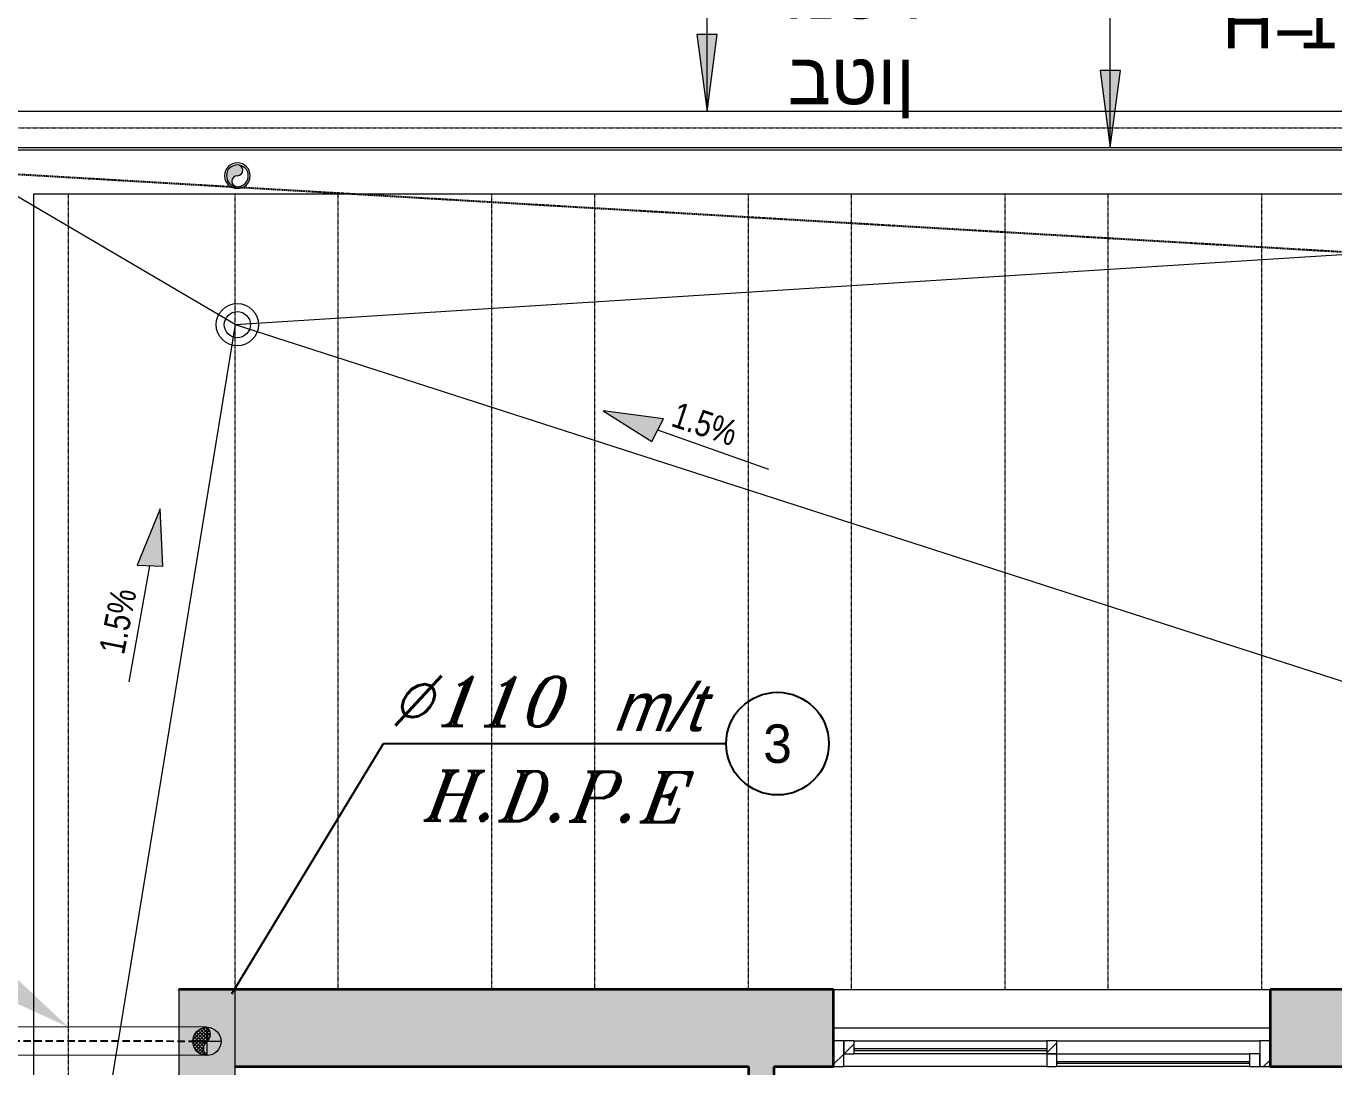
# Model space of a CAD drawing. Header units: centimetres. Extents: x 14435 to 32127, y -4289 to 2500.
# Drawn here: x 18298 to 18807, y -512 to -107 of the extents above; entities that cross this region are included whole.
import ezdxf
from ezdxf import colors
from ezdxf.entities.mleader import LeaderData, LeaderLine
from ezdxf.enums import TextEntityAlignment as Align
from ezdxf.math import Vec2, Vec3

# ---------------------------------------------------------------- set-up
doc = ezdxf.new("R2010")
doc.units = ezdxf.units.CM
doc.linetypes.add('Dash Tiny', pattern=[0.12, 0.06, -0.06])
doc.linetypes.add('Hidden', pattern=[0.714375, 0.47625, -0.238125])
for name, color, linetype in [('A', 251, 'Continuous'), ('biov 110', 252, 'Continuous'), ('biov center', 130, 'Hidden'), ('BLACK', 250, 'Continuous'), ('hot water', 1, 'Continuous'), ('num of plumbing', 250, 'Continuous')]:
    doc.layers.add(name, color=color, linetype=linetype)
for name, color, linetype, lineweight in [('A-DETL', 7, 'Continuous', 5), ('A-DETL-GENF', 7, 'Continuous', 5), ('A-DETL-THIN', 7, 'Continuous', 5), ('A-FLOR', 7, 'Continuous', 13), ('A-FLOR-HRAL', 7, 'Continuous', 5), ('A-GLAZ', 7, 'Continuous', 13), ('A-WALL-PATT', 7, 'Continuous', 35), ('G-ANNO-DIMS', 7, 'Continuous', 5), ('G-ANNO-TEXT', 7, 'Continuous', 5), ('I-WALL', 7, 'Continuous', 13), ('P-SANR-FIXT', 7, 'Continuous', 5)]:
    doc.layers.add(name, color=color, linetype=linetype, lineweight=lineweight)
doc.styles.add('Arial_10', font='arial.ttf', dxfattribs={"width": 0.8, "height": 20})
doc.styles.add('Arial_3', font='arial.ttf', dxfattribs={"height": 15})
doc.styles.add('MUR', font='MIRYL', dxfattribs={"oblique": 20})
doc.styles.add('RUM', font='ROMANT', dxfattribs={"oblique": 20})
pattern_1 = [(45, (152.621, 1976.976), (-5.613014, 5.613014), [])]

# ---------------------------------------------------------------- blocks, each defined once
blk = doc.blocks.new('ויטרינה דו כנפית _ גלילה - ח_ שינה קומה א-919626-קומה א - Dependent 1')
at = {"layer": 'A-GLAZ', "lineweight": 5, "true_color": 0x008040}
h = blk.add_hatch(dxfattribs=at)
h.set_pattern_fill('FP_41', color=116, style=0, pattern_type=2)
h.set_pattern_definition(pattern_1)
h.paths.add_polyline_path([(85, -15), (85, -5), (81, -5), (81, -15)], flags=0)
h.paths.add_polyline_path([(-85, -15), (-81, -15), (-81, -5), (-85, -5)], flags=0)
h = blk.add_hatch(dxfattribs=at)
h.set_pattern_fill('FP_41', color=116, style=0, pattern_type=2)
h.set_pattern_definition(pattern_1)
h.paths.add_polyline_path([(-2, -10), (2, -10), (2, -5), (-2, -5)], flags=0)
h.paths.add_polyline_path([(-81, -10), (-77, -10), (-77, -5), (-81, -5)], flags=0)
h = blk.add_hatch(dxfattribs=at)
h.set_pattern_fill('FP_41', color=116, style=0, pattern_type=2)
h.set_pattern_definition(pattern_1)
h.paths.add_polyline_path([(81, -15), (81, -10), (77, -10), (77, -15)], flags=0)
h.paths.add_polyline_path([(-2, -15), (2, -15), (2, -10), (-2, -10)], flags=0)
at = {"layer": 'A-GLAZ'}
for p, q in [((-85, 15), (85, 15)), ((-81, -5), (-85, -5)), ((-81, -15), (-81, -5)), ((-77, -5), (-81, -5)), ((-81, -5), (-81, -10)), ((-77, -10), (-77, -5)), ((-77, -5), (-2, -5)), ((2, -5), (-2, -5)), ((-2, -5), (-2, -10)), ((2, -5), (81, -5)), ((2, -10), (2, -5)), ((85, -5), (81, -5)), ((81, -5), (81, -15)), ((-81, -10), (-77, -10)), ((-2, -8.1), (-77, -8.1)), ((-77, -8.1), (-77, -8.7)), ((-77, -8.7), (-2, -8.7)), ((-2, -10), (-77, -10)), ((-2, -8.7), (-2, -8.1)), ((2, -10), (-2, -10)), ((-2, -10), (-2, -15)), ((-2, -10), (2, -10)), ((2, -15), (2, -10)), ((2, -10), (77, -10)), ((81, -10), (77, -10)), ((77, -10), (77, -15)), ((81, -15), (81, -10)), ((-85, -15), (-81, -15)), ((-2, -15), (-81, -15)), ((-2, -15), (2, -15)), ((77, -13.1), (2, -13.1)), ((2, -13.1), (2, -13.7)), ((2, -13.7), (77, -13.7)), ((77, -15), (2, -15)), ((77, -13.7), (77, -13.1)), ((77, -15), (81, -15)), ((81, -15), (85, -15))]:
    blk.add_line(p, q, dxfattribs=at)
blk = doc.blocks.new('Railing - Railing-956124-קומה א - Dependent 1')
at = {"layer": 'A-FLOR-HRAL'}
for p, q in [((-565.46, -1633.98), (349.64, -1633.98)), ((348.64, -1634.98), (-564.46, -1634.98))]:
    blk.add_line(p, q, dxfattribs=at)
blk = doc.blocks.new('צינור 4_ - צמ_ג-1028996-קומה א - Dependent 1')
at = {"layer": 'P-SANR-FIXT'}
blk.add_hatch(color=256, dxfattribs=at).paths.add_polyline_path([(-0.55, -4.18), (-1.06, -3.97), (-1.5, -3.63), (-1.84, -3.19), (-2.05, -2.67), (-2.09, -1.84), (-2.05, -1.58), (-1.84, -1.06), (-1.5, -0.62), (-1.06, -0.28), (-0.55, -0.07), (0.55, 0.07), (1.06, 0.28), (1.5, 0.62), (1.84, 1.06), (2.05, 1.58), (2.12, 2.12), (2.05, 2.67), (1.84, 3.19), (1.5, 3.63), (1.06, 3.97), (0.55, 4.18), (0, 4.25), (-1.1, 4.11), (-2.13, 3.68), (-3.01, 3.01), (-3.68, 2.12), (-4.11, 1.1), (-4.25, 0), (-4.11, -1.1), (-3.68, -2.13), (-3.01, -3.01), (-2.13, -3.68), (-1.1, -4.11)], flags=0)
for centre, radius, start, end in [((0, 0), 5, 360, 180), ((0, 0), 5, 180, 360), ((0, 0), 4.25, 90, 270), ((0, 0), 4.25, 0, 180), ((0, 0), 4.25, 180, 0), ((0, -2.13), 2.13, 90, 270), ((0, 2.12), 2.12, 270, 90)]:
    blk.add_arc(centre, radius, start, end, dxfattribs=at)
blk = doc.blocks.new('נקז גג - 2_-601488-קומה א - Dependent 1')
at = {"layer": 'P-SANR-FIXT'}
for radius in [8.25, 5.08]:
    blk.add_circle((0, 0), radius, dxfattribs=at)
blk = doc.blocks.new('alef')
at = {"layer": 'A-DETL-GENF', "true_color": 0xc0c0c0}
for points in [[(51263.75, -11353.43), (51268.29, -11344.52), (51244.81, -11341.43)], [(51073.2, -11402.03), (51072.16, -11379.63), (51063.21, -11401.57)]]:
    blk.add_hatch(color=9, dxfattribs=at).paths.add_polyline_path(points, flags=0)
at = {"layer": 'A-WALL-PATT', "lineweight": 13, "true_color": 0xc7c8ca}
h = blk.add_hatch(color=9, dxfattribs=at)
h.paths.add_polyline_path([(51081.22, -12430.92), (51101.38, -12430.92), (51101.38, -12207.09), (51079.38, -12207.09), (51079.38, -12430.92)], flags=0)
h.paths.add_polyline_path([(51080.19, -12147.09), (51101.38, -12147.09), (51101.38, -12039.8), (51079.38, -12039.8), (51079.38, -12147.09)], flags=0)
h.paths.add_polyline_path([(51079.38, -11999.8), (51101.38, -11999.8), (51101.38, -11887.16), (51079.38, -11887.16), (51079.38, -11972.39)], flags=0)
h.paths.add_polyline_path([(51079.38, -11827.16), (51101.38, -11827.16), (51101.38, -11607.09), (51079.38, -11607.09), (51079.38, -11802.83)], flags=0)
h.paths.add_polyline_path([(51079.38, -11567.09), (51101.38, -11567.09), (51101.38, -11566.89), (51079.38, -11566.89)], flags=0)
at = {"layer": 'A-WALL-PATT', "lineweight": 13, "true_color": 0x636466}
h = blk.add_hatch(color=251, dxfattribs=at)
h.paths.add_polyline_path([(52274.77, -12543.17), (52289.97, -12543.17), (52289.97, -12521.89), (52249.47, -12521.89), (52249.47, -12543.17)], flags=0)
h.paths.add_polyline_path([(51301.43, -12470.92), (51323.43, -12470.92), (51323.43, -12430.92), (51301.43, -12430.92)], flags=0)
h.paths.add_polyline_path([(51079.38, -12470.92), (51101.38, -12470.92), (51101.38, -12430.92), (51079.38, -12430.92)], flags=0)
h.paths.add_polyline_path([(52590.6, -12392.89), (52620.43, -12392.89), (52620.43, -12352.89), (52590.6, -12352.89)], flags=0)
h.paths.add_polyline_path([(52274.77, -12392.89), (52307.94, -12392.89), (52307.94, -12370.89), (52267.94, -12370.89), (52267.94, -12392.89)], flags=0)
h.paths.add_polyline_path([(51323.43, -12355.92), (51323.43, -12315.92), (51301.39, -12315.92), (51301.39, -12355.92)], flags=0)
h.paths.add_polyline_path([(51101.38, -12039.8), (51101.38, -11999.8), (51079.38, -11999.8), (51079.38, -12039.8)], flags=0)
h.paths.add_polyline_path([(52620.6, -11619.29), (52620.6, -11566.89), (52590.6, -11566.89), (52590.6, -11619.29)], flags=0)
h.paths.add_polyline_path([(51079.38, -11607.09), (51101.38, -11607.09), (51101.38, -11567.09), (51079.38, -11567.09)], flags=0)
h.paths.add_polyline_path([(51897.82, -11596.89), (51985.65, -11596.89), (51985.65, -11566.89), (51897.82, -11566.89)], flags=0)
at = {"layer": 'A-WALL-PATT', "lineweight": 13, "true_color": 0xc7c8ca}
h = blk.add_hatch(color=9, dxfattribs=at)
h.paths.add_polyline_path([(51619.55, -11596.89), (51619.55, -11566.89), (51504.55, -11566.89), (51504.55, -11596.89)], flags=0)
h.paths.add_polyline_path([(51334.55, -11596.89), (51334.55, -11566.89), (51101.38, -11566.89), (51101.38, -11596.89), (51311.39, -11596.89)], flags=0)
blk.add_hatch(color=9, dxfattribs=at).paths.add_polyline_path([(51301.39, -11714.26), (51311.39, -11714.26), (51311.39, -11596.89), (51301.39, -11596.89)], flags=0)
at = {"layer": 'G-ANNO-DIMS'}
for points in [[(51285.22, -11224.89), (51289.17, -11194.89), (51281.27, -11194.89)], [(51442.33, -11238.89), (51446.28, -11208.89), (51438.38, -11208.89)]]:
    blk.add_hatch(color=256, dxfattribs=at).paths.add_polyline_path(points, flags=0)
at = {"layer": 'A-DETL', "color": 7, "linetype": 'Dash Tiny'}
for p, q in [((50997.72, -11231.16), (51935.37, -11231.16)), ((51036.38, -11256.89), (51036.38, -12513.92)), ((51101.38, -11566.89), (51101.38, -11256.89)), ((51141.38, -11256.89), (51141.38, -11567.09)), ((51201.38, -11567.09), (51201.38, -11256.89)), ((51241.38, -11256.89), (51241.38, -11567.09)), ((51301.38, -11567.09), (51301.38, -11256.89)), ((51341.38, -11256.89), (51341.38, -11567.09)), ((51401.38, -11567.09), (51401.38, -11256.89)), ((51441.38, -11256.89), (51441.38, -11567.09)), ((51501.38, -11567.09), (51501.38, -11256.89))]:
    blk.add_line(p, q, dxfattribs=at)
at = {"layer": 'A-DETL', "color": 1, "linetype": 'Hidden', "lineweight": 25, "true_color": 0xff0000}
blk.add_line((51934.61, -11303.14), (51011.38, -11249.11), dxfattribs=at)
at = {"layer": 'A-DETL', "color": 9, "true_color": 0xc0c0c0}
for q in [(51014.72, -11256.89), (51905.81, -11256.89), (51022.92, -11788.62), (51905.81, -11566.89)]:
    blk.add_line((51101.38, -11307.89), q, dxfattribs=at)
at = {"layer": 'A-DETL', "color": 7, "lineweight": 13}
for p, q in [((51309.28, -11364.34), (51266.02, -11348.97)), ((51060.14, -11446.99), (51068.2, -11401.8))]:
    blk.add_line(p, q, dxfattribs=at)
at = {"layer": 'A-DETL', "color": 7}
for p, q in [((51101.38, -11567.09), (51079.38, -11567.09)), ((51079.38, -11567.09), (51079.38, -11607.09)), ((51101.38, -11607.09), (51101.38, -11567.09))]:
    blk.add_line(p, q, dxfattribs=at)
at = {"layer": 'A-DETL-THIN'}
for p, q in [((51268.29, -11344.52), (51244.81, -11341.43)), ((51244.81, -11341.43), (51263.75, -11353.43)), ((51263.75, -11353.43), (51268.29, -11344.52)), ((51072.16, -11379.63), (51063.21, -11401.57)), ((51073.2, -11402.03), (51072.16, -11379.63)), ((51063.21, -11401.57), (51073.2, -11402.03))]:
    blk.add_line(p, q, dxfattribs=at)
at = {"layer": 'A-FLOR'}
for p, q in [((51940.81, -11224.89), (50990.92, -11224.89)), ((51022.92, -11788.62), (51022.92, -11256.89)), ((51022.92, -11256.89), (51905.81, -11256.89)), ((51504.55, -11581.89), (51334.55, -11581.89))]:
    blk.add_line(p, q, dxfattribs=at)
at = {"layer": 'G-ANNO-DIMS'}
for p, q in [((51442.33, -11238.89), (51442.33, -11099.68)), ((51285.22, -11224.89), (51285.22, -11149.84)), ((51289.17, -11194.89), (51281.27, -11194.89)), ((51281.27, -11194.89), (51285.22, -11224.89)), ((51285.22, -11224.89), (51289.17, -11194.89)), ((51446.28, -11208.89), (51438.38, -11208.89)), ((51438.38, -11208.89), (51442.33, -11238.89)), ((51442.33, -11238.89), (51446.28, -11208.89))]:
    blk.add_line(p, q, dxfattribs=at)
at = {"layer": 'I-WALL', "lineweight": 35}
for p, q in [((51079.38, -11566.89), (51079.38, -11567.09)), ((51334.55, -11566.89), (51079.38, -11566.89)), ((51334.55, -11596.89), (51334.55, -11566.89)), ((51619.55, -11566.89), (51504.55, -11566.89)), ((51504.55, -11566.89), (51504.55, -11596.89)), ((51101.38, -11596.89), (51301.39, -11596.89)), ((51301.39, -11596.89), (51301.39, -11714.26)), ((51311.39, -11596.89), (51334.55, -11596.89)), ((51311.39, -11714.26), (51311.39, -11596.89)), ((51504.55, -11596.89), (51619.55, -11596.89))]:
    blk.add_line(p, q, dxfattribs=at)
at = {"layer": 'I-WALL'}
blk.add_line((51334.55, -11566.89), (51504.55, -11566.89), dxfattribs=at)
at = {"layer": 'A-FLOR-HRAL'}
blk.add_blockref('Railing - Railing-956124-קומה א - Dependent 1', (51572.17, -9604.92), dxfattribs=at)
at = {"layer": 'A-GLAZ'}
blk.add_blockref('ויטרינה דו כנפית _ גלילה - ח_ שינה קומה א-919626-קומה א - Dependent 1', (51419.55, -11581.89), dxfattribs=at)
at = {"layer": 'P-SANR-FIXT'}
for name, p in [('צינור 4_ - צמ_ג-1028996-קומה א - Dependent 1', (51102.24, -11249.89)), ('נקז גג - 2_-601488-קומה א - Dependent 1', (51102.24, -11307.89))]:
    blk.add_blockref(name, p, dxfattribs=at)
at = {"layer": 'G-ANNO-TEXT', "char_height": 20, "attachment_point": 1, "style": 'Arial_3'}
for s, insert, width in [('מסד בטון', (51316.69, -11168.71), 98.1265), ('H=', (51485.89, -11180.24), 35.9156), ('1.10', (51515.53, -11180.24), 53.8734)]:
    blk.add_mtext(s, dxfattribs=dict(at, insert=insert, width=width))
at = {"layer": 'G-ANNO-TEXT', "color": 8, "true_color": 0x808080, "char_height": 10, "attachment_point": 1, "style": 'Arial_10'}
for s, insert, width, rotation in [('1.5%', (51273.89, -11337.77), 39.2827, 341.5974), ('\\fArial|b0|i0|c177|p34|; ', (51054.58, -11403.08), 4.8101, 78.7241), ('1.5%', (51048.24, -11434.87), 39.2827, 78.7241)]:
    blk.add_mtext(s, dxfattribs=dict(at, insert=insert, width=width, rotation=rotation))
blk = doc.blocks.new('_TagCircle - Metric')
at = {"color": 0, "linetype": 'ByBlock', "lineweight": -2, "transparency": 16777216}
blk.add_circle((0, 0), 4, dxfattribs=at)
at = {"color": 0, "transparency": 16777216}
blk.add_attdef('TAGNUMBER', text='', height=3, dxfattribs=at).set_placement((0, -1.5), align=Align.CENTER)
blk = doc.blocks.new('*U766')
at = {"layer": 'biov 110', "color": 6, "lineweight": 5}
for p, q in [((8478.18, 4006.24), (8564.84, 4006.24)), ((8478.18, 3995.24), (8564.84, 3995.24))]:
    blk.add_line(p, q, dxfattribs=at)
at = {"layer": 'biov center', "color": 3, "ltscale": 6}
blk.add_lwpolyline([(8478.18, 4000.74), (8564.84, 4000.74)], dxfattribs=at)

msp = doc.modelspace()

# ---------------------------------------------------------------- linework, layer by layer
at = {"layer": 'hot water', "color": 6, "lineweight": 15, "ltscale": 20}
msp.add_circle((18368.16, -502.17), 5.5, dxfattribs=at)
at = {"layer": 'num of plumbing', "lineweight": 0}
for p, q in [((18362.7, -501.58), (18367.58, -496.7)), ((18363.26, -499.67), (18365.67, -497.27)), ((18363.46, -502.17), (18368.16, -497.46)), ((18364.04, -498.53), (18367.67, -502.17)), ((18364.73, -497.87), (18368.16, -501.31)), ((18364.81, -502.17), (18368.16, -498.81)), ((18365.54, -497.33), (18368.16, -499.96)), ((18366.48, -496.93), (18368.16, -498.62)), ((18367.59, -496.7), (18368.16, -497.27)), ((18368.16, -496.67), (18368.16, -507.67)), ((18368.16, -497.46), (18368.58, -497.05)), ((18368.16, -497.27), (18369.39, -498.49)), ((18368.16, -498.81), (18369.13, -497.84)), ((18368.16, -498.62), (18369.48, -499.93)), ((18368.16, -500.16), (18369.47, -498.85)), ((18373.66, -502.17), (18362.66, -502.17)), ((18362.68, -502.56), (18367.77, -507.65)), ((18362.72, -502.91), (18363.46, -502.17)), ((18362.74, -501.27), (18363.63, -502.17)), ((18362.98, -503.99), (18364.81, -502.17)), ((18363.02, -500.21), (18364.98, -502.17)), ((18363.11, -504.34), (18365.99, -507.22)), ((18363.4, -504.92), (18366.15, -502.17)), ((18363.47, -499.31), (18366.33, -502.17)), ((18363.63, -502.17), (18366.85, -505.38)), ((18363.96, -505.71), (18367.5, -502.17)), ((18364.63, -506.38), (18366.91, -504.1)), ((18364.98, -502.17), (18366.91, -504.1)), ((18366.15, -502.17), (18368.16, -500.16)), ((18366.33, -502.17), (18367.3, -503.14)), ((18367.5, -502.17), (18368.16, -501.5)), ((18367.67, -502.17), (18367.9, -502.39)), ((18368.16, -499.96), (18369.15, -500.95)), ((18368.16, -501.5), (18369.41, -500.26)), ((18368.16, -501.31), (18368.61, -501.75)), ((18365.43, -506.93), (18366.86, -505.5)), ((18366.35, -507.36), (18367.2, -506.51)), ((18367.44, -507.62), (18367.76, -507.3))]:
    msp.add_line(p, q, dxfattribs=at)
msp.add_circle((18368.16, -502.17), 5.5, dxfattribs=at)
for centre, start, end in [((18366.03, -499.42), 307.761, 52.239), ((18370.29, -504.92), 127.761, 232.239)]:
    msp.add_arc(centre, 3.48, start, end, dxfattribs=at)

# ---------------------------------------------------------------- block references
msp.add_blockref('alef', (-32722.21, 11084.93))
at = {"xscale": -1, "rotation": 359.8947060711889}
msp.add_blockref('*U766', (26838.99, -4518.47), dxfattribs=at)

# ---------------------------------------------------------------- texts
at = {"layer": 'A', "color": 1, "oblique": 20}
for s, height, style, p in [('%%C110', 19.44, 'RUM', (18472.06, -369.6, -2879.57)), ('m/t', 18.72, 'MUR', (18543.32, -371.53, 17184.16)), ('H.D.P.E', 19.44, 'RUM', (18501.85, -406.74, 6.4))]:
    msp.add_text(s, height=height, rotation=359.6133, dxfattribs=dict(at, style=style)).set_placement(p, align=Align.MIDDLE)

# ---------------------------------------------------------------- leaders
at = {"layer": 'BLACK', "color": 1, "lineweight": 18}
ml = msp.add_multileader_mtext('Standard', dxfattribs=at)
ml.set_content('')
ml.set_leader_properties()
ml.build(insert=Vec2(0, 0))
ml.multileader.update_dxf_attribs({"text_right_attachment_type": 6, "dogleg_length": 0.36, "arrow_head_size": 30})
ctx = ml.context
ctx.base_point, ctx.char_height, ctx.arrow_head_size, ctx.landing_gap_size, ctx.plane_origin = Vec3(18063.27, -419.62), 0.18, 30, 0.09, Vec3(18040.72, -337.65)
ctx.right_attachment = 6
notes = []
notes.append((ctx, [(0, (1, 1, 0), (18199.44, -419.62), (-1, 0), 136.17, [(0, [(18314.17, -496.56)], 0, [])])]))
ctx.mtext, ml.multileader.dxf.content_type = None, 0
at = {"layer": 'num of plumbing', "lineweight": 13}
ml = msp.add_multileader_block('Standard', dxfattribs=at)
ml.set_content('_TagCircle - Metric', color=256, scale=5)
ml.set_attribute('TAGNUMBER', '3', width=0)
ml.set_leader_properties()
ml.build(insert=Vec2(0, 0))
ml.multileader.update_dxf_attribs({"text_right_attachment_type": 6, "dogleg_length": 0.36, "arrow_head_size": 15, "scale": 5})
ctx = ml.context
ctx.base_point, ctx.scale, ctx.char_height, ctx.arrow_head_size, ctx.landing_gap_size, ctx.plane_origin = Vec3(18570.47, -386.17), 5, 0.9, 15, 0.45, Vec3(18288.09, -351.8)
ctx.right_attachment = 6
notes.append((ctx, [(1, (1, 1, 0), (18436.94, -386.17), (1, 0), 133.53, [(0, [(18370.1, -496.51)], 0, [])])]))
ctx.block.insert = Vec3(18590.47, -386.17)
for ctx, leaders in notes:
    for number, flags, end, landing, length, lines in leaders:
        leader = LeaderData()
        leader.index, (leader.has_last_leader_line, leader.has_dogleg_vector, leader.attachment_direction) = number, flags
        leader.last_leader_point, leader.dogleg_vector, leader.dogleg_length = Vec3(end), Vec3(landing), length
        for number, points, colour, breaks in lines:
            line = LeaderLine()
            line.index, line.vertices, line.color, line.breaks = number, Vec3.list(points), colors.encode_raw_color(colour), breaks
            leader.lines.append(line)
        ctx.leaders.append(leader)

doc.saveas('drawing.dxf')
